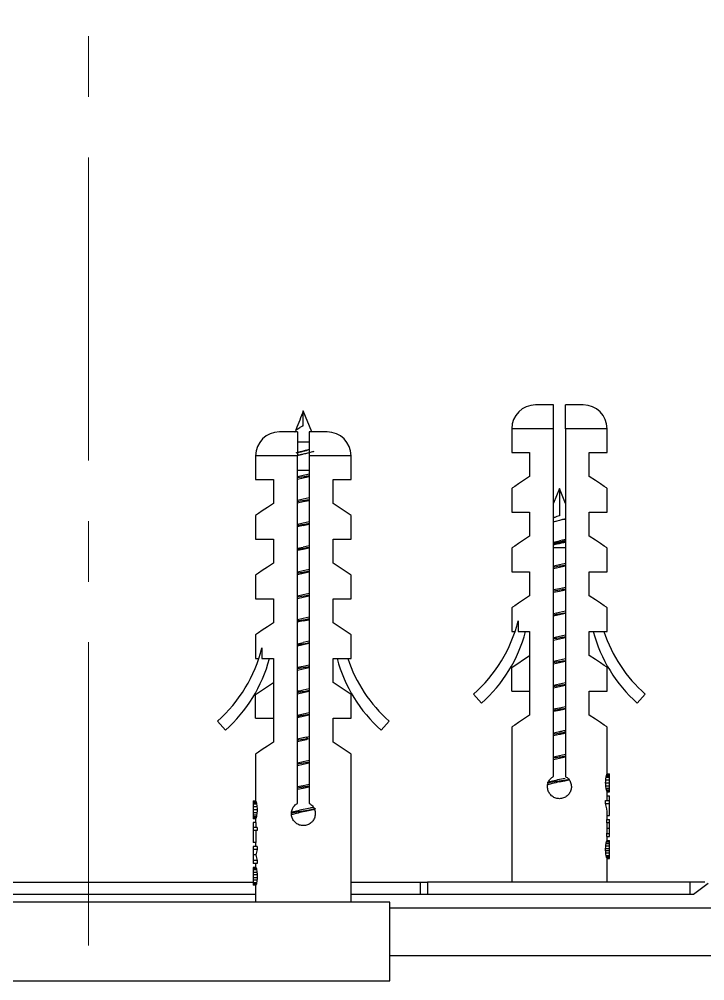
# Model space of a CAD drawing. Header units: millimetres. Extents: x 6110 to 6704, y -3675 to -2835.
# Drawn here: x 6306.5 to 6320.86, y -2905.63 to -2885.48 of the extents above; entities that cross this region are included whole.
import ezdxf

# ---------------------------------------------------------------- set-up
doc = ezdxf.new("R2010")
doc.units = ezdxf.units.MM
doc.header["$LTSCALE"] = 0.1
doc.linetypes.add('CENTERX2', pattern=[101.6, 63.5, -12.7, 12.7, -12.7])
doc.layers.get('0').update_dxf_attribs({"lineweight": 13})
doc.layers.add('CENTER', color=1, linetype='CENTERX2', lineweight=15)

msp = doc.modelspace()

# ---------------------------------------------------------------- linework, layer by layer
at = {"linetype": 'Continuous', "lineweight": 25}
for p, q in [((6312.6267, -2894.1279), (6312.4517, -2893.6904)), ((6312.4517, -2894.0013), (6312.4517, -2893.6904)), ((6317.6938, -2893.5629), (6317.3188, -2893.5629)), ((6318.3188, -2893.5629), (6317.9438, -2893.5629)), ((6312.3267, -2894.1279), (6311.9517, -2894.1279)), ((6312.2767, -2894.1279), (6312.2774, -2894.1262)), ((6312.4363, -2894.0013), (6312.4517, -2894.0013)), ((6312.9517, -2894.1279), (6312.5767, -2894.1279)), ((6316.8188, -2894.0629), (6316.8188, -2894.5629)), ((6317.6938, -2894.0629), (6316.8188, -2894.0629)), ((6317.6938, -2901.3464), (6317.6938, -2894.0629)), ((6317.9438, -2894.0629), (6317.9438, -2901.3464)), ((6318.8188, -2894.0629), (6317.9438, -2894.0629)), ((6318.8188, -2894.5629), (6318.8188, -2894.0629)), ((6312.4517, -2894.3429), (6312.3245, -2894.3429)), ((6311.4517, -2894.6279), (6311.4517, -2895.1279)), ((6312.3267, -2894.6279), (6311.4517, -2894.6279)), ((6312.3218, -2894.6267), (6312.4517, -2894.5971)), ((6312.3267, -2901.9113), (6312.3267, -2894.6279)), ((6312.5767, -2894.6279), (6312.5767, -2901.9113)), ((6313.4517, -2894.6279), (6312.5767, -2894.6279)), ((6313.4517, -2895.1279), (6313.4517, -2894.6279)), ((6316.8188, -2894.5629), (6317.1938, -2894.5629)), ((6317.1938, -2894.5629), (6317.1938, -2895.0629)), ((6318.4438, -2894.5629), (6318.8188, -2894.5629)), ((6318.4438, -2895.0629), (6318.4438, -2894.5629)), ((6312.4517, -2894.9348), (6312.3267, -2894.9348)), ((6311.4517, -2895.1279), (6311.8267, -2895.1279)), ((6311.8267, -2895.1279), (6311.8267, -2895.6279)), ((6312.4517, -2895.0408), (6312.3267, -2895.068)), ((6312.3267, -2895.1172), (6312.4517, -2895.0899)), ((6313.0767, -2895.1279), (6313.4517, -2895.1279)), ((6313.0767, -2895.6279), (6313.0767, -2895.1279)), ((6316.8188, -2895.3129), (6316.8188, -2895.8129)), ((6317.8188, -2895.3129), (6317.6938, -2895.6254)), ((6317.9438, -2895.6274), (6317.8188, -2895.3129)), ((6317.8188, -2895.3129), (6317.8188, -2895.8845)), ((6318.8188, -2895.8129), (6318.8188, -2895.3129)), ((6312.4517, -2895.5408), (6312.3267, -2895.568)), ((6312.5767, -2895.5135), (6312.4517, -2895.5408)), ((6312.3267, -2895.6171), (6312.4517, -2895.5899)), ((6312.4517, -2895.5899), (6312.5767, -2895.5627)), ((6311.4517, -2895.8779), (6311.4517, -2896.3779)), ((6313.4517, -2896.3779), (6313.4517, -2895.8779)), ((6316.8188, -2895.8129), (6317.1938, -2895.8129)), ((6317.1938, -2895.8129), (6317.1938, -2896.3129)), ((6318.4438, -2895.8129), (6318.8188, -2895.8129)), ((6318.4438, -2896.3129), (6318.4438, -2895.8129)), ((6312.4517, -2896.0408), (6312.3267, -2896.068)), ((6312.4517, -2896.0899), (6312.3267, -2896.1171)), ((6312.5767, -2896.0136), (6312.4517, -2896.0408)), ((6312.4517, -2896.0899), (6312.5767, -2896.0627)), ((6317.8822, -2895.9655), (6317.8188, -2895.9836)), ((6317.9438, -2895.9655), (6317.8822, -2895.9655)), ((6311.4517, -2896.3779), (6311.8267, -2896.3779)), ((6311.8267, -2896.3779), (6311.8267, -2896.8779)), ((6312.3267, -2896.5678), (6312.4517, -2896.5408)), ((6312.5767, -2896.5135), (6312.4517, -2896.5408)), ((6312.5767, -2896.5627), (6312.4517, -2896.5899)), ((6313.0767, -2896.3779), (6313.4517, -2896.3779)), ((6313.0767, -2896.8779), (6313.0767, -2896.3779)), ((6316.8188, -2896.5629), (6316.8188, -2897.0629)), ((6317.9438, -2896.3837), (6317.8188, -2896.4121)), ((6317.9438, -2896.5574), (6317.8188, -2896.5574)), ((6318.8188, -2897.0629), (6318.8188, -2896.5629)), ((6312.4517, -2896.5899), (6312.3267, -2896.617)), ((6317.8188, -2896.9134), (6317.6938, -2896.9406)), ((6317.6938, -2896.9897), (6317.8188, -2896.9625)), ((6317.9438, -2896.8862), (6317.8188, -2896.9134)), ((6317.8188, -2896.9625), (6317.9438, -2896.9353)), ((6311.4517, -2897.1279), (6311.4517, -2897.6279)), ((6312.4517, -2897.0408), (6312.3267, -2897.068)), ((6312.3267, -2897.1172), (6312.4517, -2897.09)), ((6312.5767, -2897.0136), (6312.4517, -2897.0408)), ((6312.4517, -2897.09), (6312.5767, -2897.0627)), ((6313.4517, -2897.6279), (6313.4517, -2897.1279)), ((6316.8188, -2897.0629), (6317.1938, -2897.0629)), ((6317.1938, -2897.0629), (6317.1938, -2897.5629)), ((6318.4438, -2897.0629), (6318.8188, -2897.0629)), ((6318.4438, -2897.5629), (6318.4438, -2897.0629)), ((6312.4517, -2897.5408), (6312.3267, -2897.568)), ((6312.5767, -2897.5136), (6312.4517, -2897.5408)), ((6312.4517, -2897.5899), (6312.5767, -2897.5627)), ((6317.8188, -2897.4134), (6317.6938, -2897.4406)), ((6317.6938, -2897.4897), (6317.8188, -2897.4625)), ((6317.9438, -2897.3862), (6317.8188, -2897.4134)), ((6317.8188, -2897.4625), (6317.9438, -2897.4353)), ((6311.4517, -2897.6279), (6311.8267, -2897.6279)), ((6311.8267, -2897.6279), (6311.8267, -2898.1279)), ((6312.3267, -2897.6171), (6312.4517, -2897.5899)), ((6313.0767, -2897.6279), (6313.4517, -2897.6279)), ((6313.0767, -2898.1279), (6313.0767, -2897.6279)), ((6316.8188, -2897.8129), (6316.8188, -2898.3129)), ((6317.8188, -2897.9134), (6317.6938, -2897.9406)), ((6317.8188, -2897.9625), (6317.6938, -2897.9897)), ((6317.9438, -2897.8862), (6317.8188, -2897.9134)), ((6317.9438, -2897.9353), (6317.8188, -2897.9625)), ((6318.8188, -2898.3129), (6318.8188, -2897.8129)), ((6312.4517, -2898.0408), (6312.3267, -2898.068)), ((6312.4517, -2898.0899), (6312.3267, -2898.1171)), ((6312.5767, -2898.0136), (6312.4517, -2898.0408)), ((6312.4517, -2898.0899), (6312.5767, -2898.0627)), ((6316.9528, -2898.0896), (6316.9528, -2898.3129)), ((6316.8188, -2898.3129), (6316.8875, -2898.3129)), ((6316.9528, -2898.3129), (6317.1938, -2898.3129)), ((6317.1938, -2898.3129), (6317.1938, -2900.0629)), ((6318.4438, -2898.3129), (6318.8188, -2898.3129)), ((6318.4438, -2898.8129), (6318.4438, -2898.3129)), ((6311.4517, -2898.3779), (6311.4517, -2898.8779)), ((6312.5767, -2898.5136), (6312.4517, -2898.5408)), ((6312.5767, -2898.5627), (6312.4517, -2898.5899)), ((6313.4517, -2898.8779), (6313.4517, -2898.3779)), ((6317.8188, -2898.4133), (6317.6938, -2898.4406)), ((6317.6938, -2898.4898), (6317.8188, -2898.4626)), ((6317.9473, -2898.3855), (6317.8188, -2898.4133)), ((6317.8188, -2898.4626), (6317.9473, -2898.4346)), ((6311.5857, -2898.6545), (6311.5857, -2898.8779)), ((6311.4517, -2898.8779), (6311.5204, -2898.8779)), ((6311.5857, -2898.8779), (6311.8267, -2898.8779)), ((6311.8267, -2898.8779), (6311.8267, -2900.6279)), ((6313.0767, -2899.3779), (6313.0767, -2898.8779)), ((6313.0767, -2898.8779), (6313.4517, -2898.8779)), ((6316.8188, -2899.0629), (6317.1938, -2898.8129)), ((6317.8188, -2898.9134), (6317.6938, -2898.9406)), ((6317.6938, -2898.9897), (6317.8188, -2898.9625)), ((6317.9438, -2898.8862), (6317.8188, -2898.9134)), ((6317.8188, -2898.9625), (6317.9438, -2898.9353)), ((6312.4517, -2899.0408), (6312.3267, -2899.068)), ((6312.3267, -2899.1172), (6312.4517, -2899.09)), ((6312.5767, -2899.0135), (6312.4517, -2899.0408)), ((6312.4517, -2899.09), (6312.5767, -2899.0627)), ((6316.8188, -2899.5629), (6316.8188, -2899.0629)), ((6318.8188, -2899.5629), (6318.8188, -2899.0629)), ((6311.4517, -2899.6279), (6311.8267, -2899.3779)), ((6312.5767, -2899.5136), (6312.4517, -2899.5408)), ((6312.4517, -2899.5899), (6312.5767, -2899.5626)), ((6316.8188, -2899.5629), (6317.1938, -2899.5629)), ((6317.8188, -2899.4134), (6317.6938, -2899.4406)), ((6317.6938, -2899.4897), (6317.8188, -2899.4625)), ((6317.9438, -2899.3862), (6317.8188, -2899.4134)), ((6317.8188, -2899.4625), (6317.9438, -2899.4353)), ((6318.4438, -2899.5629), (6318.8188, -2899.5629)), ((6318.4438, -2900.0629), (6318.4438, -2899.5629)), ((6311.4517, -2900.1279), (6311.4517, -2899.6279)), ((6312.3267, -2899.6172), (6312.4517, -2899.5899)), ((6313.4517, -2900.1279), (6313.4517, -2899.6279)), ((6316.0206, -2899.624), (6316.1863, -2899.8111)), ((6319.4512, -2899.8111), (6319.617, -2899.624)), ((6317.8188, -2899.9134), (6317.6938, -2899.9406)), ((6317.8188, -2899.9625), (6317.6938, -2899.9898)), ((6317.9438, -2899.8862), (6317.8188, -2899.9134)), ((6317.9438, -2899.9353), (6317.8188, -2899.9625)), ((6310.6535, -2900.1889), (6310.8193, -2900.376)), ((6311.4517, -2900.1279), (6311.8267, -2900.1279)), ((6312.4517, -2900.0408), (6312.3267, -2900.068)), ((6312.4517, -2900.0899), (6312.3267, -2900.1171)), ((6312.5767, -2900.0135), (6312.4517, -2900.0408)), ((6312.5767, -2900.0627), (6312.4517, -2900.0899)), ((6313.0767, -2900.1279), (6313.4517, -2900.1279)), ((6313.0767, -2900.6279), (6313.0767, -2900.1279)), ((6314.2499, -2900.1889), (6314.0842, -2900.376)), ((6316.8188, -2900.3129), (6316.8188, -2903.5629)), ((6318.8188, -2901.2921), (6318.8188, -2900.3129)), ((6312.4517, -2900.5407), (6312.3267, -2900.568)), ((6312.3267, -2900.6171), (6312.4517, -2900.5899)), ((6312.517, -2900.5269), (6312.4517, -2900.5407)), ((6312.4517, -2900.5899), (6312.5169, -2900.576)), ((6312.5169, -2900.576), (6312.5387, -2900.5513)), ((6312.517, -2900.5269), (6312.5767, -2900.5132)), ((6312.5767, -2900.5624), (6312.517, -2900.576)), ((6317.8188, -2900.4133), (6317.6938, -2900.4406)), ((6317.6938, -2900.4898), (6317.8188, -2900.4626)), ((6311.4517, -2900.8779), (6311.4517, -2901.857)), ((6313.4517, -2903.9779), (6313.4517, -2900.8779)), ((6317.8188, -2900.9134), (6317.6938, -2900.9406)), ((6317.6938, -2900.9898), (6317.8188, -2900.9625)), ((6317.9438, -2900.8862), (6317.8188, -2900.9134)), ((6317.8188, -2900.9625), (6317.9438, -2900.9353)), ((6312.4517, -2901.0407), (6312.3267, -2901.068)), ((6312.3267, -2901.1172), (6312.4517, -2901.09)), ((6312.5767, -2901.0135), (6312.4517, -2901.0407)), ((6312.4517, -2901.09), (6312.5767, -2901.0627)), ((6317.9357, -2901.3879), (6317.8188, -2901.4134)), ((6318.797, -2901.365), (6318.8688, -2901.365)), ((6318.8033, -2901.3338), (6318.8688, -2901.3338)), ((6318.8099, -2901.3129), (6318.8688, -2901.3129)), ((6318.8137, -2901.3025), (6318.8688, -2901.3025)), ((6318.8176, -2901.2921), (6318.8688, -2901.2921)), ((6318.8688, -2901.3025), (6318.8688, -2901.2921)), ((6318.8688, -2901.3129), (6318.8688, -2901.3025)), ((6318.8688, -2901.3338), (6318.8688, -2901.3129)), ((6318.8688, -2901.365), (6318.8688, -2901.3338)), ((6318.8688, -2901.4171), (6318.8688, -2901.365)), ((6312.4517, -2901.5408), (6312.3267, -2901.5679)), ((6312.3267, -2901.6172), (6312.4517, -2901.59)), ((6312.5767, -2901.5136), (6312.4517, -2901.5408)), ((6312.4517, -2901.59), (6312.5767, -2901.5627)), ((6318.787, -2901.4796), (6318.8688, -2901.4796)), ((6318.7897, -2901.4171), (6318.8688, -2901.4171)), ((6318.7897, -2901.5421), (6318.8688, -2901.5421)), ((6318.797, -2901.5942), (6318.8688, -2901.5942)), ((6318.8688, -2901.4796), (6318.8688, -2901.4171)), ((6318.8688, -2901.5421), (6318.8688, -2901.4796)), ((6318.8688, -2901.5942), (6318.8688, -2901.5421)), ((6318.8688, -2901.6254), (6318.8688, -2901.5942)), ((6318.8033, -2901.6254), (6318.8688, -2901.6254)), ((6318.8099, -2901.6463), (6318.8688, -2901.6463)), ((6318.8137, -2901.6567), (6318.8688, -2901.6567)), ((6318.8176, -2901.6671), (6318.8688, -2901.6671)), ((6318.8188, -2901.8546), (6318.8188, -2901.6671)), ((6318.8188, -2901.7504), (6318.8688, -2901.7504)), ((6318.8688, -2901.6463), (6318.8688, -2901.6254)), ((6318.8688, -2901.6567), (6318.8688, -2901.6463)), ((6318.8688, -2901.6671), (6318.8688, -2901.6567)), ((6318.8688, -2901.8546), (6318.8688, -2901.7504)), ((6311.4017, -2901.857), (6311.4529, -2901.857)), ((6311.4017, -2901.857), (6311.4017, -2901.8674)), ((6311.4568, -2901.8674), (6311.4017, -2901.8674)), ((6311.4017, -2901.8674), (6311.4017, -2901.8779)), ((6311.4606, -2901.8779), (6311.4017, -2901.8779)), ((6311.4017, -2901.8779), (6311.4017, -2901.8987)), ((6311.4672, -2901.8987), (6311.4017, -2901.8987)), ((6311.4017, -2901.8987), (6311.4017, -2901.9299)), ((6311.4735, -2901.9299), (6311.4017, -2901.9299)), ((6311.4017, -2901.9299), (6311.4017, -2901.982)), ((6311.4808, -2901.982), (6311.4017, -2901.982)), ((6311.4017, -2901.982), (6311.4017, -2902.0445)), ((6318.787, -2901.9171), (6318.787, -2901.8546)), ((6318.787, -2901.8546), (6318.8688, -2901.8546)), ((6318.787, -2901.9171), (6318.8688, -2901.9171)), ((6318.8688, -2901.9171), (6318.8688, -2901.8546)), ((6318.8688, -2902.1671), (6318.8688, -2901.9171)), ((6311.4835, -2902.0445), (6311.4017, -2902.0445)), ((6311.4017, -2902.0445), (6311.4017, -2902.107)), ((6311.4808, -2902.107), (6311.4017, -2902.107)), ((6311.4017, -2902.107), (6311.4017, -2902.1591)), ((6311.4735, -2902.1591), (6311.4017, -2902.1591)), ((6311.4017, -2902.1591), (6311.4017, -2902.1904)), ((6311.4672, -2902.1904), (6311.4017, -2902.1904)), ((6311.4017, -2902.1904), (6311.4017, -2902.2112)), ((6318.8188, -2902.2504), (6318.8188, -2902.1347)), ((6318.8188, -2902.1671), (6318.8688, -2902.1671)), ((6311.4606, -2902.2112), (6311.4017, -2902.2112)), ((6311.4017, -2902.2112), (6311.4017, -2902.2216)), ((6311.4568, -2902.2216), (6311.4017, -2902.2216)), ((6311.4017, -2902.2216), (6311.4017, -2902.232)), ((6311.4529, -2902.232), (6311.4017, -2902.232)), ((6311.4568, -2902.3154), (6311.4017, -2902.3154)), ((6311.4017, -2902.3154), (6311.4017, -2902.4195)), ((6311.4517, -2902.232), (6311.4517, -2902.3154)), ((6311.4568, -2902.3154), (6311.4568, -2902.4195)), ((6318.8147, -2902.3129), (6318.8147, -2902.2504)), ((6318.8147, -2902.2504), (6318.8688, -2902.2504)), ((6318.8147, -2902.3129), (6318.8688, -2902.3129)), ((6318.8188, -2902.4672), (6318.8188, -2902.3879)), ((6318.8688, -2902.3129), (6318.8688, -2902.2504)), ((6318.8688, -2902.4275), (6318.8688, -2902.3129)), ((6311.4017, -2902.4195), (6311.4017, -2902.482)), ((6311.4835, -2902.4195), (6311.4017, -2902.4195)), ((6311.4835, -2902.482), (6311.4017, -2902.482)), ((6311.4017, -2902.482), (6311.4017, -2902.732)), ((6311.4568, -2902.482), (6311.4568, -2902.732)), ((6311.4835, -2902.4195), (6311.4835, -2902.482)), ((6318.8147, -2902.6046), (6318.8147, -2902.5421)), ((6318.8147, -2902.5421), (6318.8688, -2902.5421)), ((6318.8147, -2902.6046), (6318.8688, -2902.6046)), ((6318.8188, -2902.4275), (6318.8688, -2902.4275)), ((6318.8188, -2902.6984), (6318.8188, -2902.6046)), ((6318.8688, -2902.5421), (6318.8688, -2902.4275)), ((6318.8688, -2902.6046), (6318.8688, -2902.5421)), ((6311.4568, -2902.732), (6311.4017, -2902.732)), ((6311.4517, -2902.732), (6311.4517, -2902.8154)), ((6318.7897, -2902.8025), (6318.8688, -2902.8025)), ((6318.797, -2902.7504), (6318.8688, -2902.7504)), ((6318.8033, -2902.7192), (6318.8688, -2902.7192)), ((6318.8113, -2902.6984), (6318.8688, -2902.6984)), ((6318.8188, -2902.6879), (6318.8688, -2902.6879)), ((6318.8688, -2902.6984), (6318.8688, -2902.6879)), ((6318.8688, -2902.7192), (6318.8688, -2902.6984)), ((6318.8688, -2902.7504), (6318.8688, -2902.7192)), ((6318.8688, -2902.8025), (6318.8688, -2902.7504)), ((6318.8688, -2902.8546), (6318.8688, -2902.8025)), ((6311.4835, -2902.8154), (6311.4017, -2902.8154)), ((6311.4017, -2902.8154), (6311.4017, -2902.8779)), ((6311.4835, -2902.8779), (6311.4017, -2902.8779)), ((6311.4017, -2902.8779), (6311.4017, -2902.9924)), ((6311.458, -2902.9924), (6311.4017, -2902.9924)), ((6311.4017, -2902.9924), (6311.4017, -2903.107)), ((6311.4835, -2902.8154), (6311.4835, -2902.8779)), ((6318.787, -2902.8963), (6318.787, -2902.8546)), ((6318.787, -2902.8546), (6318.8688, -2902.8546)), ((6318.787, -2902.8963), (6318.8688, -2902.8963)), ((6318.7897, -2902.9484), (6318.8688, -2902.9484)), ((6318.797, -2903.0004), (6318.8688, -2903.0004)), ((6318.8688, -2902.8963), (6318.8688, -2902.8546)), ((6318.8688, -2902.9484), (6318.8688, -2902.8963)), ((6318.8688, -2903.0004), (6318.8688, -2902.9484)), ((6318.8688, -2903.0317), (6318.8688, -2903.0004)), ((6311.4835, -2903.107), (6311.4017, -2903.107)), ((6311.4017, -2903.107), (6311.4017, -2903.1695)), ((6311.4835, -2903.1695), (6311.4017, -2903.1695)), ((6311.4517, -2903.1695), (6311.4517, -2903.2529)), ((6311.4835, -2903.107), (6311.4835, -2903.1695)), ((6318.8033, -2903.0317), (6318.8688, -2903.0317)), ((6318.8113, -2903.0525), (6318.8688, -2903.0525)), ((6318.8188, -2903.5629), (6318.8188, -2903.0525)), ((6318.8188, -2903.0629), (6318.8688, -2903.0629)), ((6318.8688, -2903.0525), (6318.8688, -2903.0317)), ((6318.8688, -2903.0629), (6318.8688, -2903.0525)), ((6311.4592, -2903.2529), (6311.4017, -2903.2529)), ((6311.4017, -2903.2529), (6311.4017, -2903.2737)), ((6311.4672, -2903.2737), (6311.4017, -2903.2737)), ((6311.4017, -2903.2737), (6311.4017, -2903.3049)), ((6311.4735, -2903.3049), (6311.4017, -2903.3049)), ((6311.4017, -2903.3049), (6311.4017, -2903.357)), ((6311.4808, -2903.357), (6311.4017, -2903.357)), ((6311.4017, -2903.357), (6311.4017, -2903.4091)), ((6311.4835, -2903.4091), (6311.4017, -2903.4091)), ((6311.4017, -2903.4091), (6311.4017, -2903.4716)), ((6311.4835, -2903.4091), (6311.4835, -2903.4716)), ((6304.5017, -2903.5629), (6311.4017, -2903.5629)), ((6311.4835, -2903.4716), (6311.4017, -2903.4716)), ((6311.4017, -2903.4716), (6311.4017, -2903.5237)), ((6311.4808, -2903.5237), (6311.4017, -2903.5237)), ((6311.4017, -2903.5237), (6311.4017, -2903.5758)), ((6311.4735, -2903.5758), (6311.4017, -2903.5758)), ((6311.4017, -2903.5758), (6311.4017, -2903.607)), ((6311.4672, -2903.607), (6311.4017, -2903.607)), ((6311.4017, -2903.607), (6311.4017, -2903.6279)), ((6313.4517, -2903.5629), (6314.9085, -2903.5629)), ((6314.9085, -2903.8215), (6314.9085, -2903.5629)), ((6314.9085, -2903.5629), (6315.0547, -2903.5629)), ((6315.0547, -2903.5629), (6315.0547, -2903.8215)), ((6320.5547, -2903.5629), (6315.0547, -2903.5629)), ((6320.5547, -2903.5629), (6320.5547, -2903.8215)), ((6320.8646, -2903.5629), (6320.5547, -2903.5629)), ((6320.9366, -2903.5893), (6320.6269, -2903.8215)), ((6311.4592, -2903.6279), (6311.4017, -2903.6279)), ((6311.4517, -2903.6279), (6311.4517, -2903.9779)), ((6314.2642, -2903.9779), (6301.6392, -2903.9779)), ((6311.4517, -2903.8215), (6304.4517, -2903.8215)), ((6320.6269, -2903.8215), (6313.4517, -2903.8215)), ((6314.2642, -2905.6279), (6314.2642, -2903.9779)), ((6314.2642, -2904.0972), (6340.2086, -2904.0972)), ((6314.2642, -2905.0968), (6340.2086, -2905.0968)), ((6301.6392, -2905.6279), (6314.2642, -2905.6279))]:
    msp.add_line(p, q, dxfattribs=at)
at = {"linetype": 'Continuous', "lineweight": 25, "flags": 128}
for points in [[(6317.1938, -2895.0629), (6317.0647, -2895.149), (6316.9597, -2895.219), (6316.8823, -2895.2706), (6316.8348, -2895.3023), (6316.8188, -2895.3129)], [(6318.8188, -2895.3129), (6318.8028, -2895.3023), (6318.7553, -2895.2706), (6318.6778, -2895.219), (6318.5729, -2895.149), (6318.4438, -2895.0629)], [(6311.8267, -2895.6279), (6311.6976, -2895.7139), (6311.5927, -2895.7839), (6311.5152, -2895.8355), (6311.4677, -2895.8672), (6311.4517, -2895.8779)], [(6313.4517, -2895.8779), (6313.4357, -2895.8672), (6313.3882, -2895.8355), (6313.3107, -2895.7839), (6313.2058, -2895.7139), (6313.0767, -2895.6279)], [(6317.1938, -2896.3129), (6317.0647, -2896.399), (6316.9597, -2896.469), (6316.8823, -2896.5206), (6316.8348, -2896.5523), (6316.8188, -2896.5629)], [(6318.8188, -2896.5629), (6318.8028, -2896.5523), (6318.7553, -2896.5206), (6318.6778, -2896.469), (6318.5729, -2896.399), (6318.4438, -2896.3129)], [(6311.8267, -2896.8779), (6311.6976, -2896.9639), (6311.5927, -2897.0339), (6311.5152, -2897.0855), (6311.4677, -2897.1172), (6311.4517, -2897.1279)], [(6313.4517, -2897.1279), (6313.4357, -2897.1172), (6313.3882, -2897.0855), (6313.3107, -2897.0339), (6313.2058, -2896.9639), (6313.0767, -2896.8779)], [(6317.1938, -2897.5629), (6317.0647, -2897.649), (6316.9597, -2897.719), (6316.8823, -2897.7706), (6316.8348, -2897.8023), (6316.8188, -2897.8129)], [(6318.8188, -2897.8129), (6318.8028, -2897.8023), (6318.7553, -2897.7706), (6318.6778, -2897.719), (6318.5729, -2897.649), (6318.4438, -2897.5629)], [(6311.8267, -2898.1279), (6311.6976, -2898.2139), (6311.5927, -2898.2839), (6311.5152, -2898.3355), (6311.4677, -2898.3672), (6311.4517, -2898.3779)], [(6313.4517, -2898.3779), (6313.4357, -2898.3672), (6313.3882, -2898.3355), (6313.3107, -2898.2839), (6313.2058, -2898.2139), (6313.0767, -2898.1279)], [(6318.8188, -2899.0629), (6318.8028, -2899.0523), (6318.7553, -2899.0206), (6318.6778, -2898.969), (6318.5729, -2898.899), (6318.4438, -2898.8129)], [(6313.4517, -2899.6279), (6313.4357, -2899.6172), (6313.3882, -2899.5855), (6313.3107, -2899.5339), (6313.2058, -2899.4639), (6313.0767, -2899.3779)], [(6317.1938, -2900.0629), (6317.0647, -2900.149), (6316.9597, -2900.219), (6316.8823, -2900.2706), (6316.8348, -2900.3023), (6316.8188, -2900.3129)], [(6318.8188, -2900.3129), (6318.8028, -2900.3023), (6318.7553, -2900.2706), (6318.6778, -2900.219), (6318.5729, -2900.149), (6318.4438, -2900.0629)], [(6312.5387, -2900.5515), (6312.5278, -2900.5392), (6312.517, -2900.5269)], [(6311.8267, -2900.6279), (6311.6976, -2900.7139), (6311.5927, -2900.7839), (6311.5152, -2900.8355), (6311.4677, -2900.8672), (6311.4517, -2900.8779)], [(6313.4517, -2900.8779), (6313.4357, -2900.8672), (6313.3882, -2900.8355), (6313.3107, -2900.7839), (6313.2058, -2900.7139), (6313.0767, -2900.6279)]]:
    msp.add_lwpolyline(points, dxfattribs=at)
at = {"linetype": 'Continuous', "lineweight": 25}
for centre, radius, start, end in [((6317.3188, -2894.0629), 0.5, 90, 180), ((6318.3188, -2894.0629), 0.5, 0, 90), ((6311.9517, -2894.6279), 0.5, 90, 180), ((6312.9517, -2894.6279), 0.5, 0, 90), ((6314.0058, -2897.3496), 3.0385, 311.536, 345.90318), ((6314.1715, -2897.5367), 3.0385, 311.536, 345.19848), ((6321.466, -2897.5367), 3.0385, 194.80152, 228.464), ((6321.6318, -2897.3496), 3.0385, 198.48518, 228.464), ((6308.6387, -2897.9145), 3.0385, 311.536, 345.90318), ((6308.8045, -2898.1016), 3.0385, 311.536, 345.19848), ((6316.099, -2898.1016), 3.0385, 194.80152, 228.464), ((6316.2647, -2897.9145), 3.0385, 198.48518, 228.464)]:
    msp.add_arc(centre, radius, start, end, dxfattribs=at)
for centre, major_axis, ratio, start_param, end_param in [((6317.8188, -2901.0265), (0, 1.6319), 0.6127668, 4.4706806, 4.5034247), ((6317.8188, -2901.1619), (1, 0), 0.9791668, 6.074221, 6.1067393), ((6317.8188, -2901.2478), (1, 0), 0.4895843, 6.1067393, 6.1498115), ((6317.8188, -2901.2695), (1, 0), 0.3263874, 6.1498115, 6.1819487), ((6317.8188, -2901.2827), (1, 0), 0.1958349, 6.1819487, 6.2352947), ((6317.8188, -2900.0109), (0, 5.875), 0.1702127, 4.4597087, 4.4706806), ((6317.8188, -2902.9484), (0, 5.875), 0.1702127, 4.9540974, 4.9650692), ((6317.8188, -2901.9327), (0, 1.6319), 0.6127654, 4.9213533, 4.9540974), ((6317.8188, -2901.7973), (1, 0), 0.9791668, 0.1764461, 0.2089643), ((6317.8188, -2901.7114), (1, 0), 0.4895843, 0.1333738, 0.1764461), ((6317.8188, -2901.6897), (1, 0), 0.3263874, 0.1012367, 0.1333738), ((6317.8188, -2901.6765), (1, 0), 0.1958326, 0.0478906, 0.1012367), ((6312.4517, -2901.8476), (1, 0), 0.1958348, 3.1894833, 3.2428293), ((6312.4517, -2901.8344), (1, 0), 0.3263877, 3.2428293, 3.2749664), ((6312.4517, -2901.8127), (1, 0), 0.4895842, 3.2749664, 3.3180387), ((6312.4517, -2901.7268), (1, 0), 0.9791667, 3.3180387, 3.3505569), ((6312.4517, -2901.5914), (0, 1.6319), 0.6127669, 1.7797606, 1.8125047), ((6312.4517, -2900.5758), (0, 5.875), 0.1702128, 1.8125047, 1.8234766), ((6317.8188, -2902.1347), (1, 0), 0.8703706, 0, 0.2526803), ((6312.4517, -2902.2763), (1, 0), 0.4895842, 2.9651466, 3.0082189), ((6312.4517, -2902.3622), (1, 0), 0.9791667, 2.9326284, 2.9651466), ((6312.4517, -2902.4976), (0, 1.6319), 0.6127655, 1.3290879, 1.3618321), ((6312.4517, -2903.5133), (0, 5.875), 0.1702128, 1.3181161, 1.3290879), ((6312.4517, -2902.2414), (1, 0), 0.1958326, 3.040356, 3.093702), ((6312.4517, -2902.2546), (1, 0), 0.3263877, 3.0082189, 3.040356), ((6317.8188, -2902.3879), (1, 0), 0.8285256, 0, 0.0905492), ((6317.8188, -2902.4672), (1, 0), 0.828526, 6.1926361, 6.2831853), ((6317.8188, -2901.6307), (0, 4.8958), 0.2042553, 4.4597087, 4.4706806), ((6317.8188, -2902.4119), (0, 1.6319), 0.6127658, 4.4706806, 4.5034247), ((6317.8188, -2902.5473), (1, 0), 0.9791668, 6.074221, 6.1067393), ((6317.8188, -2902.6504), (1, 0), 0.3916667, 6.1067393, 6.1605376), ((6312.4517, -2903.085), (1, 0), 0.8285255, 2.8889124, 3.0296569), ((6312.4517, -2902.8999), (1, 0), 0.8285259, 3.2535284, 3.3942729), ((6317.8188, -2904.1202), (0, 4.8958), 0.2042553, 4.9540974, 4.9650692), ((6317.8188, -2903.339), (0, 1.6319), 0.6127659, 4.9213533, 4.9540974), ((6317.8188, -2903.2036), (1, 0), 0.9791668, 0.1764461, 0.2089643), ((6317.8188, -2903.1004), (1, 0), 0.3916665, 0.1226477, 0.1764461), ((6312.4517, -2903.2049), (1, 0), 0.3916668, 3.2642403, 3.3180387), ((6312.4517, -2903.1018), (1, 0), 0.9791667, 3.3180387, 3.3505569), ((6312.4517, -2902.9664), (0, 1.6319), 0.6127662, 1.7797606, 1.8125047), ((6312.4517, -2902.1851), (0, 4.8958), 0.2042553, 1.8125047, 1.8234766), ((6312.4517, -2903.6758), (1, 0), 0.3916667, 2.9651466, 3.018945), ((6312.4517, -2903.7789), (1, 0), 0.9791666, 2.9326284, 2.9651466), ((6312.4517, -2903.9143), (0, 1.6319), 0.612766, 1.3290879, 1.3618321), ((6312.4517, -2904.6956), (0, 4.8958), 0.2042553, 1.3181161, 1.3290879)]:
    msp.add_ellipse(centre, major_axis=major_axis, ratio=ratio, start_param=start_param, end_param=end_param, dxfattribs=at)
for points, knots in [([(6312.4517, -2893.6904), (6312.4011, -2893.8185), (6312.3489, -2893.9505), (6312.2959, -2894.0822), (6312.2944, -2894.0859)], [0, 0, 0, 0, 0.9713626, 1, 1, 1, 1]), ([(6317.6938, -2894.0629), (6317.6938, -2894.0071), (6317.6938, -2893.8954), (6317.6938, -2893.7465), (6317.6938, -2893.6337), (6317.6938, -2893.5721), (6317.6938, -2893.5656), (6317.6938, -2893.5629)], [0, 0, 0, 0, 0.2113759, 0.4227368, 0.6345563, 0.8478636, 1, 1, 1, 1]), ([(6317.9438, -2894.0629), (6317.9438, -2894.0071), (6317.9438, -2893.8954), (6317.9438, -2893.7465), (6317.9438, -2893.6337), (6317.9438, -2893.5721), (6317.9438, -2893.5656), (6317.9438, -2893.5629)], [0, 0, 0, 0, 0.2113759, 0.4227368, 0.6345563, 0.8478636, 1, 1, 1, 1]), ([(6312.2774, -2894.1262), (6312.2823, -2894.1175), (6312.2937, -2894.0975), (6312.3306, -2894.0693), (6312.3644, -2894.0473), (6312.3811, -2894.0367), (6312.402, -2894.0234), (6312.42, -2894.0118), (6312.4363, -2894.0013)], [0, 0, 0, 0, 0.2302536, 0.5295751, 0.7007198, 0.7483683, 0.772242, 1, 1, 1, 1]), ([(6312.3267, -2894.1279), (6312.3267, -2894.1335), (6312.3267, -2894.1449), (6312.3267, -2894.2349), (6312.3267, -2894.3656), (6312.3267, -2894.5047), (6312.3267, -2894.5943), (6312.3267, -2894.6279)], [0, 0, 0, 0, 0.2226895, 0.4443143, 0.6597009, 0.8724363, 1, 1, 1, 1]), ([(6312.5767, -2894.1279), (6312.5767, -2894.1335), (6312.5767, -2894.1449), (6312.5767, -2894.2349), (6312.5767, -2894.3656), (6312.5767, -2894.5047), (6312.5767, -2894.5943), (6312.5767, -2894.6279)], [0, 0, 0, 0, 0.2226895, 0.4443143, 0.6597009, 0.8724363, 1, 1, 1, 1]), ([(6312.5767, -2894.3429), (6312.559, -2894.3429), (6312.5199, -2894.3429), (6312.4759, -2894.3429), (6312.4517, -2894.3429)], [0, 0, 0, 0, 0.4512471, 1, 1, 1, 1]), ([(6312.4517, -2894.5305), (6312.4072, -2894.5416), (6312.3506, -2894.5556), (6312.3045, -2894.5692), (6312.2946, -2894.5721)], [0, 0, 0, 0, 0.78602883, 1, 1, 1, 1]), ([(6312.6712, -2894.5406), (6312.6619, -2894.5435), (6312.6359, -2894.5516), (6312.5632, -2894.5695), (6312.4505, -2894.5931), (6312.362, -2894.6111), (6312.3198, -2894.6196)], [0, 0, 0, 0, 0.1049719, 0.2964569, 0.6642726, 1, 1, 1, 1]), ([(6312.3234, -2894.5658), (6312.3378, -2894.5621), (6312.3798, -2894.5514), (6312.4658, -2894.5296), (6312.5427, -2894.511), (6312.5762, -2894.4991), (6312.5767, -2894.4989)], [0, 0, 0, 0, 0.1702616, 0.4958665, 0.9929906, 1, 1, 1, 1]), ([(6312.5767, -2894.4957), (6312.5608, -2894.5005), (6312.5219, -2894.5123), (6312.4778, -2894.5237), (6312.4517, -2894.5305)], [0, 0, 0, 0, 0.4099224, 1, 1, 1, 1]), ([(6312.5516, -2894.5738), (6312.5487, -2894.5745), (6312.5181, -2894.5824), (6312.4832, -2894.5901), (6312.4517, -2894.5971)], [0, 0, 0, 0, 0.0965549, 1, 1, 1, 1]), ([(6312.5767, -2894.9348), (6312.5759, -2894.9348), (6312.5388, -2894.9348), (6312.4947, -2894.9348), (6312.4517, -2894.9348)], [0, 0, 0, 0, 0.0220427, 1, 1, 1, 1]), ([(6312.3267, -2895.0856), (6312.3283, -2895.0853), (6312.3847, -2895.0754), (6312.4774, -2895.0618), (6312.5553, -2895.0486), (6312.5767, -2895.0449)], [0, 0, 0, 0, 0.0206699, 0.7310789, 1, 1, 1, 1]), ([(6312.5767, -2895.0137), (6312.5759, -2895.0139), (6312.5387, -2895.0229), (6312.4947, -2895.032), (6312.4517, -2895.0408)], [0, 0, 0, 0, 0.0219382, 1, 1, 1, 1]), ([(6312.4517, -2895.0899), (6312.4825, -2895.0835), (6312.5258, -2895.0744), (6312.5653, -2895.0653), (6312.5767, -2895.0626)], [0, 0, 0, 0, 0.7121381, 1, 1, 1, 1]), ([(6312.3267, -2895.5859), (6312.3472, -2895.5824), (6312.4243, -2895.5692), (6312.5171, -2895.5557), (6312.5743, -2895.5457), (6312.5767, -2895.5452)], [0, 0, 0, 0, 0.257623, 0.9681691, 1, 1, 1, 1]), ([(6317.8188, -2895.8845), (6317.8012, -2895.891), (6317.7641, -2895.9047), (6317.7208, -2895.9198), (6317.6985, -2895.9285), (6317.6938, -2895.9303)], [0, 0, 0, 0, 0.4147873, 0.8770951, 1, 1, 1, 1]), ([(6317.8822, -2895.9655), (6317.9017, -2895.9595), (6317.9238, -2895.9528), (6317.9416, -2895.946), (6317.9438, -2895.9451)], [0, 0, 0, 0, 0.8805385, 1, 1, 1, 1]), ([(6312.3267, -2896.0858), (6312.367, -2896.0792), (6312.4501, -2896.0656), (6312.5337, -2896.0521), (6312.5767, -2896.0451)], [0, 0, 0, 0, 0.4844826, 1, 1, 1, 1]), ([(6317.8188, -2895.9836), (6317.784, -2895.9929), (6317.7406, -2896.0045), (6317.7015, -2896.0157), (6317.6938, -2896.0179)], [0, 0, 0, 0, 0.8021955, 1, 1, 1, 1]), ([(6317.8188, -2895.9836), (6317.7817, -2895.9934), (6317.7375, -2896.0051), (6317.6998, -2896.016), (6317.6938, -2896.0178)], [0, 0, 0, 0, 0.8411327, 1, 1, 1, 1]), ([(6312.3267, -2896.5855), (6312.3874, -2896.5759), (6312.4728, -2896.5624), (6312.5534, -2896.5489), (6312.5767, -2896.545)], [0, 0, 0, 0, 0.7099724, 1, 1, 1, 1]), ([(6317.6938, -2896.4513), (6317.7174, -2896.4468), (6317.79, -2896.4328), (6317.8799, -2896.4163), (6317.9339, -2896.404), (6317.9438, -2896.4017)], [0, 0, 0, 0, 0.282348, 0.8688778, 1, 1, 1, 1]), ([(6317.6938, -2896.44), (6317.6948, -2896.4397), (6317.7324, -2896.4305), (6317.7762, -2896.4212), (6317.8188, -2896.4121)], [0, 0, 0, 0, 0.0263153, 1, 1, 1, 1]), ([(6317.6938, -2896.4674), (6317.717, -2896.4635), (6317.7404, -2896.4596), (6317.7666, -2896.4554), (6317.7736, -2896.4543), (6317.8243, -2896.4463), (6317.8855, -2896.4366), (6317.9345, -2896.4275), (6317.9438, -2896.4258)], [0, 0, 0, 0, 0.2828174, 0.2855016, 0.3069048, 0.3660269, 0.8804331, 1, 1, 1, 1]), ([(6317.6938, -2896.4902), (6317.7003, -2896.4888), (6317.7323, -2896.4814), (6317.7973, -2896.4678), (6317.8766, -2896.4513), (6317.9242, -2896.4405), (6317.9438, -2896.4361)], [0, 0, 0, 0, 0.082558, 0.4063705, 0.7549307, 1, 1, 1, 1]), ([(6317.8188, -2896.5574), (6317.7807, -2896.5574), (6317.7369, -2896.5574), (6317.6987, -2896.5574), (6317.6938, -2896.5574)], [0, 0, 0, 0, 0.8704475, 1, 1, 1, 1]), ([(6317.6938, -2896.9583), (6317.735, -2896.9516), (6317.8183, -2896.9381), (6317.9017, -2896.9245), (6317.9438, -2896.9177)], [0, 0, 0, 0, 0.4950198, 1, 1, 1, 1]), ([(6312.3267, -2897.0857), (6312.3307, -2897.085), (6312.366, -2897.0788), (6312.4433, -2897.0669), (6312.5241, -2897.054), (6312.5674, -2897.0468), (6312.5767, -2897.0452)], [0, 0, 0, 0, 0.0518361, 0.4597355, 0.8844438, 1, 1, 1, 1]), ([(6312.3267, -2897.5856), (6312.33, -2897.5851), (6312.3857, -2897.5752), (6312.4777, -2897.5617), (6312.5547, -2897.5488), (6312.5767, -2897.5451)], [0, 0, 0, 0, 0.0429121, 0.7264965, 1, 1, 1, 1]), ([(6317.6938, -2897.4581), (6317.6945, -2897.458), (6317.7498, -2897.4482), (6317.8426, -2897.4347), (6317.9215, -2897.4213), (6317.9438, -2897.4175)], [0, 0, 0, 0, 0.0091158, 0.7209475, 1, 1, 1, 1]), ([(6317.6938, -2897.9585), (6317.7134, -2897.9551), (6317.7895, -2897.9421), (6317.8822, -2897.9286), (6317.9405, -2897.9184), (6317.9438, -2897.9178)], [0, 0, 0, 0, 0.2470285, 0.9573077, 1, 1, 1, 1]), ([(6312.3267, -2898.0856), (6312.335, -2898.0842), (6312.4012, -2898.0731), (6312.4926, -2898.0595), (6312.5632, -2898.0473), (6312.5767, -2898.045)], [0, 0, 0, 0, 0.1034163, 0.827823, 1, 1, 1, 1]), ([(6312.3267, -2898.5679), (6312.3282, -2898.5675), (6312.3655, -2898.5585), (6312.4095, -2898.5495), (6312.4517, -2898.5408)], [0, 0, 0, 0, 0.0402868, 1, 1, 1, 1]), ([(6312.3267, -2898.5858), (6312.3351, -2898.5843), (6312.3998, -2898.573), (6312.493, -2898.5594), (6312.5633, -2898.5473), (6312.5767, -2898.545)], [0, 0, 0, 0, 0.1080531, 0.8297607, 1, 1, 1, 1]), ([(6317.6938, -2898.4582), (6317.7399, -2898.4508), (6317.8238, -2898.4373), (6317.9065, -2898.4238), (6317.9438, -2898.4177)], [0, 0, 0, 0, 0.5499187, 1, 1, 1, 1]), ([(6312.4517, -2898.5899), (6312.4095, -2898.5986), (6312.3655, -2898.6076), (6312.3282, -2898.6167), (6312.3267, -2898.617)], [0, 0, 0, 0, 0.9599147, 1, 1, 1, 1]), ([(6317.6938, -2898.9582), (6317.7031, -2898.9566), (6317.744, -2898.9498), (6317.8305, -2898.9363), (6317.9034, -2898.9243), (6317.9438, -2898.9176)], [0, 0, 0, 0, 0.1168435, 0.5103288, 1, 1, 1, 1]), ([(6312.3267, -2899.0857), (6312.355, -2899.081), (6312.4282, -2899.069), (6312.5168, -2899.0554), (6312.5683, -2899.0466), (6312.5767, -2899.0451)], [0, 0, 0, 0, 0.3445499, 0.8929622, 1, 1, 1, 1]), ([(6312.4517, -2899.5408), (6312.4145, -2899.5485), (6312.3704, -2899.5576), (6312.3326, -2899.5668), (6312.3267, -2899.5682)], [0, 0, 0, 0, 0.8441358, 1, 1, 1, 1]), ([(6312.3267, -2899.5856), (6312.3601, -2899.5802), (6312.4329, -2899.5683), (6312.5198, -2899.5548), (6312.5674, -2899.5468), (6312.5767, -2899.5452)], [0, 0, 0, 0, 0.4044065, 0.8830481, 1, 1, 1, 1]), ([(6317.6938, -2899.4582), (6317.7019, -2899.4568), (6317.7137, -2899.4548), (6317.7265, -2899.4528), (6317.7308, -2899.4521), (6317.7313, -2899.452), (6317.7314, -2899.452), (6317.7316, -2899.452), (6317.7326, -2899.4518), (6317.7369, -2899.4511), (6317.7751, -2899.4449), (6317.8431, -2899.4341), (6317.9113, -2899.4234), (6317.9417, -2899.4183), (6317.9438, -2899.4179)], [0, 0, 0, 0, 0.1017686, 0.1474587, 0.1531699, 0.153889, 0.1539785, 0.1540078, 0.1563103, 0.1662606, 0.2052923, 0.6156013, 0.9730968, 1, 1, 1, 1]), ([(6317.6938, -2899.9584), (6317.7327, -2899.952), (6317.8157, -2899.9384), (6317.8994, -2899.9249), (6317.9438, -2899.9177)], [0, 0, 0, 0, 0.4692786, 1, 1, 1, 1]), ([(6312.3267, -2900.0858), (6312.3358, -2900.0842), (6312.4014, -2900.0728), (6312.4944, -2900.0592), (6312.564, -2900.0472), (6312.5767, -2900.045)], [0, 0, 0, 0, 0.1162256, 0.8389082, 1, 1, 1, 1]), ([(6317.9438, -2900.3861), (6317.9306, -2900.3891), (6317.8908, -2900.3982), (6317.8477, -2900.4073), (6317.8188, -2900.4133)], [0, 0, 0, 0, 0.3303032, 1, 1, 1, 1]), ([(6312.3267, -2900.5858), (6312.3361, -2900.5842), (6312.4021, -2900.5727), (6312.4757, -2900.5613), (6312.5387, -2900.5515)], [0, 0, 0, 0, 0.1432909, 1, 1, 1, 1]), ([(6317.6938, -2900.4582), (6317.6948, -2900.458), (6317.7374, -2900.4507), (6317.8252, -2900.4372), (6317.9064, -2900.4239), (6317.9438, -2900.4178)], [0, 0, 0, 0, 0.0126532, 0.545406, 1, 1, 1, 1]), ([(6317.8188, -2900.4626), (6317.8477, -2900.4565), (6317.8908, -2900.4474), (6317.9306, -2900.4383), (6317.9438, -2900.4353)], [0, 0, 0, 0, 0.6696423, 1, 1, 1, 1]), ([(6317.6938, -2900.9584), (6317.7333, -2900.9519), (6317.8163, -2900.9384), (6317.9, -2900.9248), (6317.9438, -2900.9176)], [0, 0, 0, 0, 0.4758473, 1, 1, 1, 1]), ([(6312.3267, -2901.0856), (6312.3402, -2901.0834), (6312.409, -2901.072), (6312.4981, -2901.0582), (6312.5649, -2901.0471), (6312.5767, -2901.0451)], [0, 0, 0, 0, 0.1666436, 0.8520872, 1, 1, 1, 1]), ([(6317.9438, -2901.3464), (6317.9669, -2901.363), (6318.013, -2901.3961), (6318.0563, -2901.4712), (6318.0734, -2901.5546), (6318.0619, -2901.6382), (6318.0246, -2901.7128), (6317.9644, -2901.772), (6317.8871, -2901.8085), (6317.8023, -2901.8171), (6317.7206, -2901.7978), (6317.6497, -2901.7533), (6317.5964, -2901.6874), (6317.5678, -2901.6068), (6317.5675, -2901.5219), (6317.5945, -2901.443), (6317.6394, -2901.3829), (6317.678, -2901.357), (6317.6938, -2901.3464)], [0, 0, 0, 0, 0.0649897, 0.1299795, 0.1945053, 0.257183, 0.3195649, 0.383608, 0.4487262, 0.5126898, 0.5751274, 0.6379268, 0.7024215, 0.7674462, 0.8308663, 0.8930647, 0.9563047, 1, 1, 1, 1]), ([(6312.3267, -2901.5855), (6312.3274, -2901.5854), (6312.3487, -2901.5819), (6312.4007, -2901.5736), (6312.4848, -2901.5602), (6312.5455, -2901.5503), (6312.5767, -2901.5453)], [0, 0, 0, 0, 0.0086435, 0.2642103, 0.6218976, 1, 1, 1, 1]), ([(6317.8188, -2901.4134), (6317.7691, -2901.4238), (6317.6718, -2901.4442), (6317.5959, -2901.4646), (6317.5587, -2901.4746)], [0, 0, 0, 0, 0.51072472, 1, 1, 1, 1]), ([(6317.8188, -2901.4625), (6317.769, -2901.4729), (6317.6772, -2901.4921), (6317.6056, -2901.5113), (6317.5729, -2901.5201)], [0, 0, 0, 0, 0.5429535, 1, 1, 1, 1]), ([(6317.5875, -2901.4769), (6317.6022, -2901.4741), (6317.6676, -2901.4614), (6317.8142, -2901.439), (6317.9373, -2901.4192), (6317.9995, -2901.4086), (6318.0061, -2901.4075), (6318.0112, -2901.4066), (6318.0123, -2901.4063)], [0, 0, 0, 0, 0.1213526, 0.5382026, 0.9543421, 0.9583162, 0.9911855, 1, 1, 1, 1]), ([(6317.8188, -2901.4625), (6317.8691, -2901.4521), (6317.9427, -2901.4369), (6318.0003, -2901.4216), (6318.0185, -2901.4168)], [0, 0, 0, 0, 0.6838727, 1, 1, 1, 1]), ([(6312.5767, -2901.9113), (6312.5998, -2901.9279), (6312.646, -2901.961), (6312.6892, -2902.0361), (6312.7063, -2902.1195), (6312.6949, -2902.2031), (6312.6575, -2902.2777), (6312.5974, -2902.3369), (6312.52, -2902.3734), (6312.4353, -2902.382), (6312.3535, -2902.3627), (6312.2826, -2902.3183), (6312.2294, -2902.2523), (6312.2007, -2902.1717), (6312.2004, -2902.0868), (6312.2275, -2902.0079), (6312.2723, -2901.9478), (6312.3109, -2901.9219), (6312.3267, -2901.9113)], [0, 0, 0, 0, 0.0649853, 0.129976, 0.1945032, 0.257181, 0.3195666, 0.3836049, 0.4487291, 0.512693, 0.5751255, 0.6379258, 0.7024204, 0.7674473, 0.8308677, 0.8930684, 0.9563087, 1, 1, 1, 1]), ([(6312.6584, -2901.9933), (6312.638, -2901.9987), (6312.5783, -2902.0146), (6312.502, -2902.0304), (6312.4517, -2902.0408)], [0, 0, 0, 0, 0.3416966, 1, 1, 1, 1]), ([(6312.4517, -2902.0408), (6312.402, -2902.0512), (6312.3056, -2902.0714), (6312.2304, -2902.0916), (6312.1939, -2902.1014)], [0, 0, 0, 0, 0.5156927, 1, 1, 1, 1]), ([(6312.2051, -2902.1067), (6312.2545, -2902.098), (6312.3595, -2902.0795), (6312.5327, -2902.0532), (6312.6338, -2902.0354), (6312.6788, -2902.0275)], [0, 0, 0, 0, 0.3293566, 0.7011656, 1, 1, 1, 1]), ([(6312.4517, -2902.0899), (6312.4019, -2902.1003), (6312.3099, -2902.1196), (6312.2381, -2902.1388), (6312.2052, -2902.1476)], [0, 0, 0, 0, 0.541634, 1, 1, 1, 1]), ([(6312.7121, -2902.0286), (6312.6749, -2902.0386), (6312.5988, -2902.0591), (6312.5014, -2902.0795), (6312.4517, -2902.0899)], [0, 0, 0, 0, 0.4901008, 1, 1, 1, 1])]:
    msp.add_open_spline(points, degree=3, knots=knots, dxfattribs=at)
at = {"layer": 'CENTER'}
msp.add_line((6307.9517, -3047.1269), (6307.9517, -2885.4834), dxfattribs=at)

doc.saveas('drawing.dxf')
